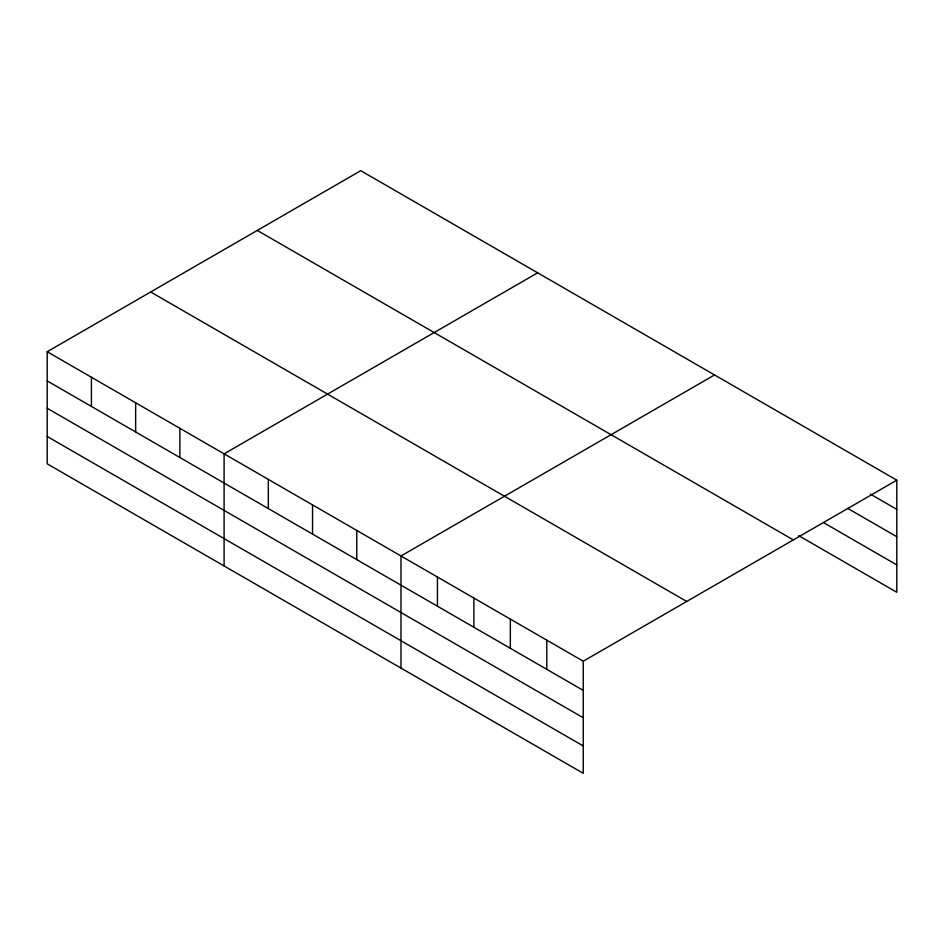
<?xml version="1.0" encoding="UTF-8"?>
<svg xmlns="http://www.w3.org/2000/svg" width="944" height="944" viewBox="0 0 944 944"><rect width="100%" height="100%" fill="white"/><g stroke="black" fill="none" stroke-linecap="round" stroke-linejoin="round"><path stroke-width="1.42" d="M47.2 351.723L583.25 661.201L583.25 773.313L47.2 463.823L47.2 351.723L360.75 170.687L896.8 480.177L896.8 592.277L798.754 535.673M537.655 272.816L224.094 453.852L224.094 565.952M714.549 374.945L400.988 555.981L400.988 668.081M583.25 661.201L896.8 480.177M870.403 494.125L896.8 509.371M847.783 508.427L896.8 536.723M823.9 522.823L896.8 564.913M257.287 230.43L793.326 539.909M150.674 291.979L686.713 601.458M47.2 380.916L583.25 690.394M47.2 408.268L583.25 717.759M47.2 436.47L583.25 745.949M546.788 640.162L546.788 669.355M510.338 619.111L510.338 648.304M473.888 598.071L473.888 627.264M437.438 577.02L437.438 606.213M356.761 530.445L356.761 559.639M312.547 504.91L312.547 534.103M268.32 479.387L268.32 508.568M179.867 428.316L179.867 457.51M135.653 402.781L135.653 431.974M91.426 377.258L91.426 406.439"/></g></svg>
